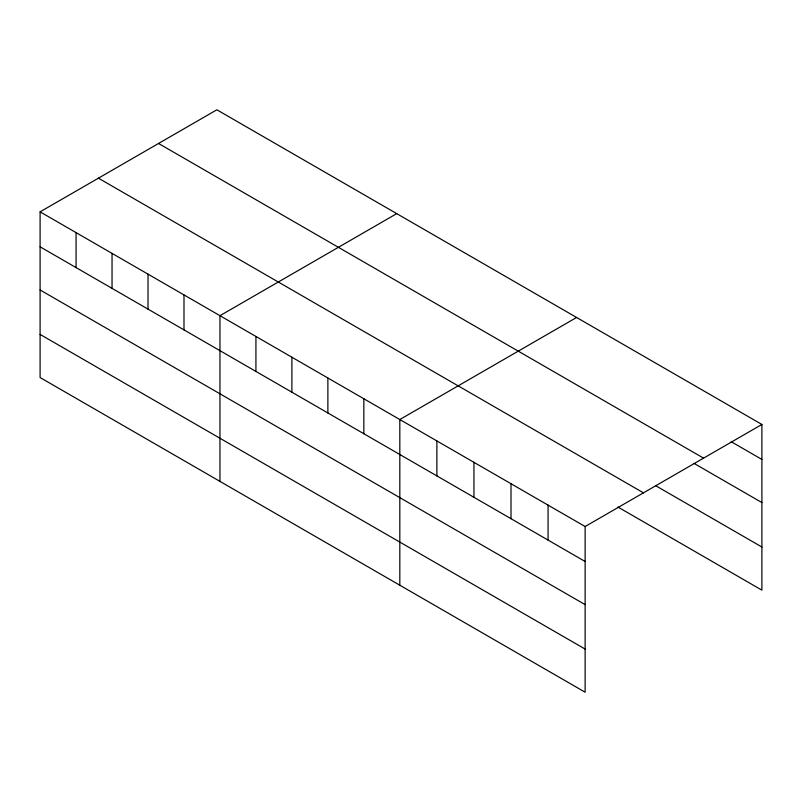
<?xml version="1.0" encoding="UTF-8"?>
<svg xmlns="http://www.w3.org/2000/svg" width="802" height="802" viewBox="0 0 802 802"><rect width="100%" height="100%" fill="white"/><g stroke="black" fill="none" stroke-linecap="round" stroke-linejoin="round"><path stroke-width="1.2" d="M585.129 604.628L585.129 526.523L40.1 211.848L40.1 377.541L585.129 692.206L585.129 604.628L40.1 289.963M617.891 507.004L761.9 590.152L761.9 424.458L216.871 109.794L40.1 211.848M396.729 213.633L219.959 315.697L219.959 481.38M576.588 317.472L399.817 419.536L399.817 585.219M585.129 526.523L761.9 424.458M731.193 441.702L761.9 459.436M158.535 143.478L703.565 458.142M694.131 463.446L761.9 502.573M656.006 485.882L761.9 547.014M98.435 178.174L643.465 492.839M40.1 246.826L585.129 561.49M40.1 334.404L585.129 649.069M548.067 505.12L548.067 540.097M511.004 483.726L511.004 518.704M473.942 462.333L473.942 497.3M436.879 440.93L436.879 475.907M363.847 398.764L363.847 433.742M327.878 377.993L327.878 412.97M291.898 357.231L291.898 392.198M255.928 336.459L255.928 371.436M183.989 294.925L183.989 329.903M148.019 274.154L148.019 309.131M112.039 253.392L112.039 288.359M76.07 232.62L76.07 267.597"/></g></svg>
